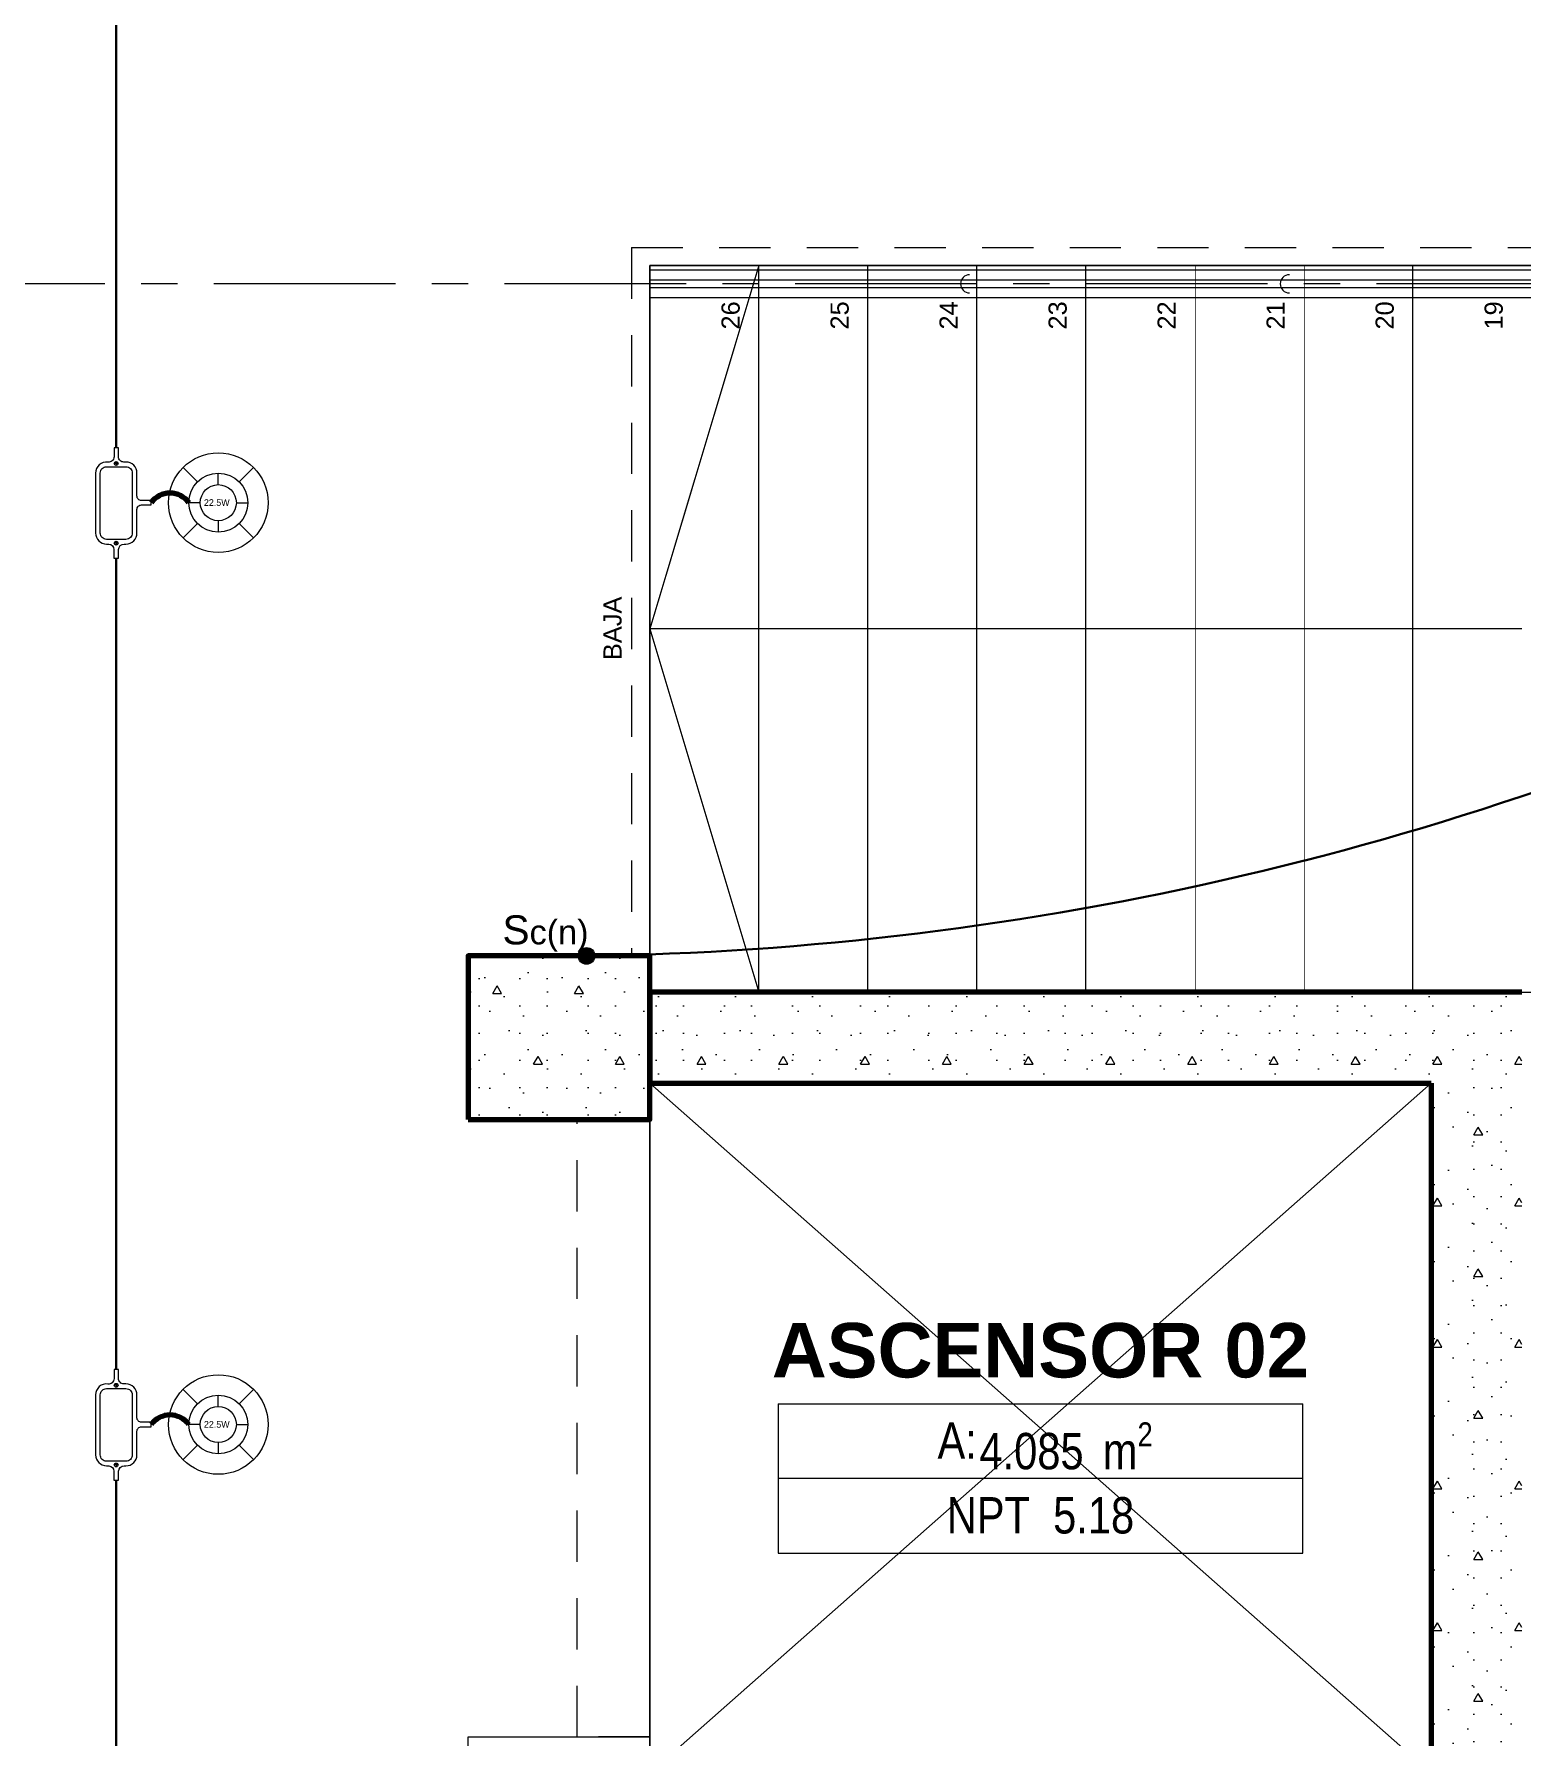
# Model space of a CAD drawing. Header units: inches. Extents: x -38 to 5698, y -33 to 92.
# Drawn here: x 137.475 to 141.57, y 22.7 to 27.388 of the extents above; entities that cross this region are included whole.
import ezdxf
from ezdxf.lldxf.tags import DXFTag

# ---------------------------------------------------------------- set-up
doc = ezdxf.new("R2010")
doc.units = ezdxf.units.IN
doc.header["$MEASUREMENT"] = 0
doc.set_wipeout_variables(frame=1)
for name, pattern in [('ACAD_ISO04W100', [30, 24, -3, 0, -3]), ('CONTINUA', [0]), ('Hidden Line', [0.195611, 0.141111, -0.0545]), ('Línea Oculta', [0.195611, 0.141111, -0.0545]), ('Punto & Raya', [0.65, 0.5, -0.075, 0, -0.075]), ('Raya Pequeña', [0.141111, 0.070556, -0.070556]), ('Rayas', [0.282222, 0.141111, -0.141111]), ('Wipeout_Contour', [1, 0, -1])]:
    doc.linetypes.add(name, pattern=pattern)
for name, color, linetype, lineweight in [('00 IE CKTO TOMAS', 111, 'Rayas', 18), ('01 IE LUM LED EMP DN570B', 3, 'Continuous', 13), ('ALUMBRADO_CONDUIT', 30, 'CONDUIT1', 30), ('ALUMBRADO_PVC', 6, 'PVC1', 30), ('Bancas', 1, 'Continuous', 13), ('Cable Alumbrado', 150, 'Continuous', 30), ('CABLEADO EXT.', 3, 'PVCSUBT', 30), ('Simb_Alumbrado', 140, 'CONTINUA', 30)]:
    doc.layers.add(name, color=color, linetype=linetype, lineweight=lineweight)
for name, color, linetype in [('02 _ ARQ _ ALB _ Ejes Generales', 7, 'Continuous'), ('02 _ ARQ _ ZON _ Espacio.3D', 7, 'Continuous'), ('08 _ STR _ EXT _ 06 Columnas', 7, 'Continuous'), ('08 _ STR _ EXT _ 07 Losa Aligerada', 7, 'Continuous'), ('08 _ STR _ EXT _ 09 Vigas', 7, 'Continuous'), ('08 _ STR _ EXT _ 11 Escaleras', 7, 'Continuous'), ('08 _ STR _ EXT _ 12 Ascensor', 7, 'Continuous'), ('Dibujo 2D - General', 7, 'Continuous'), ('Interior - CIELO RASSO', 7, 'Continuous'), ('Interior - Escaleras & Barandillas', 7, 'Continuous')]:
    doc.layers.add(name, color=color, linetype=linetype)
doc.styles.add('Annotative', font='arial.ttf')
doc.styles.add('Estilo_Generado_3', font='arial.ttf')
doc.styles.add('Estilo_Generado_8', font='arialbd.ttf')
doc.styles.add('Estilo_Generado_9', font='ARIALN.TTF')
doc.styles.add('{18b73a54-fa43-428c-adcb-c1c7bbdf2c84}', font='Simplex.shx')
tags = doc.linetypes.add('CONDUIT1', pattern='A,1,-0.19772,["con",{18b73a54-fa43-428c-adcb-c1c7bbdf2c84},S=0.2,R=0,X=0,Y=-0.065594],-0.593642', length=1.791362).pattern_tags.tags
tags[6] = DXFTag(74, 10)
tags = doc.linetypes.add('PVC1', pattern='A,1,-0.19772,["PVC",{18b73a54-fa43-428c-adcb-c1c7bbdf2c84},S=0.13,R=0,X=0,Y=-0.061851],-0.507647', length=1.705367).pattern_tags.tags
tags[6] = DXFTag(74, 10)
tags = doc.linetypes.add('PVCSUBT', pattern='A,0.6,-0.3,0.6,-0.075691,["PVC",Standard,S=0.2,R=0,X=0,Y=-0.093724],-0.621005', length=2.196696).pattern_tags.tags
tags[10] = DXFTag(74, 10)
pattern_1 = [(0, (92.5, 3e-09), (0, 0.3897114), [0.024375, -0.200625]), (0, (92.6125, 0.19486), (0, 0.3897114), [0.024375, -0.200625]), (60, (92.5, 3e-09), (-0.3375, 0.1948557), [0.024375, -0.200625]), (60, (92.725, 3e-09), (-0.3375, 0.1948557), [0.024375, -0.200625]), (120, (92.5244, 3e-09), (0.3375, 0.1948557), [0.024375, -0.200625]), (120, (92.7494, 3e-09), (0.3375, 0.1948557), [0.024375, -0.200625]), (0, (92.500015, 0.0375), (0, 0.075), [0, -0.075, 0, -0.1125]), (45, (92.537515, 0.0375), (-0.05303301, 0.05303301), [0, -0.05625, 0, -0.09375])]

# ---------------------------------------------------------------- blocks, each defined once
blk = doc.blocks.new('LUMINARIA 2')
at = {"layer": '01 IE LUM LED EMP DN570B'}
for p, q in [((-0.0939, 0.0936), (-0.1589, 0.1584)), ((0.0939, 0.0936), (0.1589, 0.1584)), ((-0.0939, -0.0936), (-0.1589, -0.1584)), ((0.0939, -0.0936), (0.1589, -0.1584))]:
    blk.add_line(p, q, dxfattribs=at)
at = {"layer": '01 IE LUM LED EMP DN570B', "ltscale": 0.4}
for p, q in [((0, 0.0813), (0, 0.1326)), ((-0.0813, 0), (-0.1326, 0)), ((0.0813, 0), (0.1326, 0)), ((0, -0.0813), (0, -0.1326))]:
    blk.add_line(p, q, dxfattribs=at)
at = {"layer": '01 IE LUM LED EMP DN570B'}
for radius in [0.2244, 0.1326]:
    blk.add_circle((0, 0), radius, dxfattribs=at)
at = {"layer": '01 IE LUM LED EMP DN570B', "ltscale": 0.4}
blk.add_circle((0, 0), 0.0813, dxfattribs=at)
at = {"layer": '01 IE LUM LED EMP DN570B', "color": 8, "linetype": 'ByBlock', "lineweight": 80, "insert": (-0.0649, 0.0156), "char_height": 0.03, "width": 0.178585, "attachment_point": 1}
blk.add_mtext('{\\C3;22.5W}', dxfattribs=at)
blk = doc.blocks.new('oval t')
at = {"layer": 'Simb_Alumbrado', "lineweight": 13}
blk.add_lwpolyline([(0.0141, 0.0102, -0.414214), (0.0041, 0.0202), (0.0041, 0.0416), (-0.0056, 0.0416), (-0.0056, 0.0202, -0.414214), (-0.0156, 0.0102), (-0.0659, 0.0102, 0.414214), (-0.0899, -0.0138), (-0.0899, -0.0183, -0.414214), (-0.1019, -0.0303), (-0.1213, -0.0303), (-0.1213, -0.04), (-0.1016, -0.04, -0.451917), (-0.0897, -0.0535, 0.451917), (-0.0659, -0.0805), (0.0659, -0.0805, 0.414214), (0.0899, -0.0566), (0.0899, -0.0512, -0.398753), (0.1019, -0.0401), (0.1213, -0.0401), (0.1213, -0.0304), (0.1019, -0.0304, -0.368669), (0.0899, -0.0176), (0.0899, -0.0138, 0.414214), (0.0659, 0.0102), (0.0141, 0.0102)], format="xyb", dxfattribs=at)
blk.add_lwpolyline([(-0.0659, 0), (0.0659, 0, -0.414214), (0.0797, -0.0138), (0.0797, -0.0566, -0.414214), (0.0659, -0.0703), (-0.0659, -0.0703, -0.414214), (-0.0797, -0.0566), (-0.0797, -0.0138, -0.414214)], format="xyb", close=True, dxfattribs=at)
for points in [[(-0.0911, -0.0352), (-0.0828, -0.0352)], [(-0.0869, -0.031), (-0.0869, -0.0394)], [(0.0837, -0.0352), (0.0921, -0.0352)], [(0.0879, -0.031), (0.0879, -0.0394)]]:
    blk.add_lwpolyline(points, dxfattribs=at)
for centre in [(-0.0869, -0.0352), (0.0879, -0.0352)]:
    blk.add_circle(centre, 0.00419, dxfattribs=at)
blk = doc.blocks.new('ii3t')
at = {"layer": 'Simb_Alumbrado', "lineweight": 5}
h = blk.add_hatch(color=3, dxfattribs=at)
edge = h.paths.add_edge_path()
edge.add_arc((0, 0), 0.0164, 0, 360)
blk.add_circle((0, 0), 0.0164, dxfattribs=at)

msp = doc.modelspace()

# ---------------------------------------------------------------- hatches: boundary and pattern name
at = {"layer": '08 _ STR _ EXT _ 12 Ascensor', "linetype": 'Continuous', "lineweight": 9}
h = msp.add_hatch(dxfattribs=at)
h.set_pattern_fill('HORMIGÓN_EN_MASA_0002', style=0, pattern_type=2)
h.set_pattern_definition(pattern_1)
h.paths.add_polyline_path([(141.32, 24.5), (141.32, 22.6), (141.57, 22.6), (141.57, 24.5)])

# ---------------------------------------------------------------- linework, layer by layer
at = {"layer": '02 _ ARQ _ ZON _ Espacio.3D', "color": 252, "linetype": 'Continuous', "lineweight": 13}
for p, q in [((139.523, 23.6174), (139.523, 23.2057)), ((139.523, 23.6174), (140.9671, 23.6174)), ((140.9671, 23.2057), (140.9671, 23.6174)), ((140.9671, 23.4116), (139.523, 23.4116)), ((139.523, 23.2057), (140.9671, 23.2057))]:
    msp.add_line(p, q, dxfattribs=at)
at = {"layer": '02 _ ARQ _ ZON _ Espacio.3D', "color": 254, "linetype": 'Continuous', "lineweight": 0, "flags": 128}
msp.add_lwpolyline([(140.82, 15.1499), (140.8204, 17.1), (140.32, 17.1), (140.32, 19.05), (138.17, 19.05), (138.17, 20.35), (139.17, 20.35), (139.17, 22.25), (138.67, 22.25), (138.67, 22.7), (139.17, 22.7), (139.17, 24.4), (138.67, 24.4), (138.67, 24.85), (139.17, 24.85), (139.17, 26.75), (143.57, 26.75), (143.57, 27), (143.92, 27), (143.92, 29.7)], dxfattribs=at)
at = {"layer": '02 _ ARQ _ ZON _ Espacio.3D', "color": 255, "linetype": 'Continuous', "lineweight": 0, "flags": 128}
msp.add_lwpolyline([(139.17, 22.6), (141.32, 22.6), (141.32, 24.5), (139.17, 24.5)], close=True, dxfattribs=at)
at = {"layer": '08 _ STR _ EXT _ 09 Vigas', "color": 251, "linetype": 'Hidden Line', "lineweight": 13}
for p, q in [((138.97, 22.7), (138.97, 24.4)), ((139.17, 24.4), (138.97, 24.4)), ((139.17, 22.7), (139.17, 24.4)), ((139.17, 22.7), (138.97, 22.7))]:
    msp.add_line(p, q, dxfattribs=at)
at = {"layer": '08 _ STR _ EXT _ 12 Ascensor', "color": 7, "linetype": 'Continuous', "lineweight": 80, "flags": 128}
for points in [[(139.17, 24.5), (141.32, 24.5)], [(141.32, 24.5), (141.32, 22.6)]]:
    msp.add_lwpolyline(points, dxfattribs=at)
at = {"layer": 'ALUMBRADO_CONDUIT', "color": 30, "lineweight": 30, "ltscale": 0.4, "true_color": 0xf26722}
for p, q in [((137.7016, 26.2486), (137.7016, 28.2578)), ((137.7016, 23.7111), (137.7016, 25.9444)), ((137.7016, 21.1736), (137.7015, 23.4069))]:
    msp.add_line(p, q, dxfattribs=at)
at = {"layer": 'CABLEADO EXT.', "color": 3, "lineweight": 80}
for centre in [(137.8497, 26.0598), (137.8497, 23.5223)]:
    msp.add_arc(centre, 0.0641, 36.0183, 143.9817, dxfattribs=at)
at = {"layer": 'Dibujo 2D - General', "color": 252, "linetype": 'Continuous', "lineweight": 9}
for p, q in [((139.17, 22.6), (141.32, 24.5)), ((141.32, 22.6), (139.17, 24.5))]:
    msp.add_line(p, q, dxfattribs=at)
at = {"layer": 'Interior - CIELO RASSO', "color": 251, "linetype": 'Línea Oculta', "lineweight": 13, "flags": 128}
for points in [[(139.12, 26.8), (142.81, 26.8)], [(139.12, 26.8), (139.12, 24.85)]]:
    msp.add_lwpolyline(points, dxfattribs=at)

# ---------------------------------------------------------------- block references
at = {"layer": '01 IE LUM LED EMP DN570B', "xscale": 0.6105334384153049, "yscale": 0.6105334384153049, "zscale": 0.6105334384153049}
for p in [(137.9825, 26.0975), (137.9825, 23.56)]:
    msp.add_blockref('LUMINARIA 2', p, dxfattribs=at)
at = {"layer": 'Bancas', "color": 252, "true_color": 0x939598, "xscale": 1.253906979044094, "yscale": 1.253906979044094, "zscale": 1.253906979044094, "rotation": 270}
for p in [(137.7457, 26.0965), (137.7457, 23.559)]:
    msp.add_blockref('oval t', p, dxfattribs=at)
at = {"layer": 'Cable Alumbrado', "lineweight": 0, "xscale": 1.404578189384958, "yscale": 1.404578189384958, "zscale": 1.404578189384958}
msp.add_blockref('ii3t', (138.9959, 24.85), dxfattribs=at)

# ---------------------------------------------------------------- texts
at = {"layer": '00 IE CKTO TOMAS', "insert": (138.7645, 24.8613), "char_height": 0.08, "width": 0.768045, "attachment_point": 7, "style": 'Annotative'}
msp.add_mtext('S{\\H0.84375x;c(n)}', dxfattribs=at)
at = {"layer": '02 _ ARQ _ ZON _ Espacio.3D', "color": 252, "lineweight": 25, "attachment_point": 2}
for s, insert, char_height, style in [('\\A1;{\\pqc;\\pt0;\\fArial|b1|i0|c0|p34;ASCENSOR 02}', (140.245, 23.8395), 0.15, 'Estilo_Generado_8'), ('\\A1;{\\pqc;\\pt0;\\fArial Narrow|b0|i0|c0|p34;A: }', (140.0159, 23.5656), 0.1, 'Estilo_Generado_9'), ('\\A1;{\\pqc;\\pt0,0.3;\\fArial Narrow|b0|i0|c0|p34;4.085\\fArial Narrow|b0|i0|c0|p34;\\A1{\\H.66x;\\S^  ;}\\fArial Narrow|b0|i0|c0|p34; m\\fArial Narrow|b0|i0|c0|p34;\\A1{\\H.66x;\\S2^  ;}}', (140.3156, 23.566), 0.1, 'Estilo_Generado_9'), ('\\A1;{\\pqc;\\pt0;\\fArial Narrow|b0|i0|c0|p34;NPT  5.18}', (140.245, 23.3601), 0.1, 'Estilo_Generado_9')]:
    msp.add_mtext(s, dxfattribs=dict(at, insert=insert, char_height=char_height, style=style))
at = {"layer": '08 _ STR _ EXT _ 11 Escaleras', "color": 161, "lineweight": 13, "insert": (139.0676, 25.6643), "char_height": 0.05, "attachment_point": 4, "rotation": 90, "style": 'Estilo_Generado_3'}
msp.add_mtext('\\A1;{\\pql;\\fArial|b0|i0|c0|p34;BAJA}', dxfattribs=at)

# ---------------------------------------------------------------- next in the draw order: wipeouts: each hides what was drawn before it
at = {"color": 254, "linetype": 'Wipeout_Contour', "lineweight": 0, "ltscale": 3409.275166}
msp.add_wipeout([(141.57, 26.75), (139.17, 26.75), (139.17, 24.75), (141.57, 24.75)], dxfattribs=at).dxf.layer = '08 _ STR _ EXT _ 11 Escaleras'

# ---------------------------------------------------------------- next in the draw order: linework, layer by layer
at = {"layer": '08 _ STR _ EXT _ 11 Escaleras', "color": 161, "linetype": 'Continuous', "lineweight": 13}
for p, q in [((141.57, 26.75), (139.17, 26.75)), ((139.17, 26.75), (139.17, 24.75)), ((139.17, 24.75), (143.57, 24.75))]:
    msp.add_line(p, q, dxfattribs=at)
at = {"layer": '08 _ STR _ EXT _ 11 Escaleras', "color": 161, "linetype": 'Raya Pequeña', "lineweight": 13}
msp.add_line((141.4316, 24.75), (141.4316, 26.75), dxfattribs=at)

# ---------------------------------------------------------------- next in the draw order: wipeouts: each hides what was drawn before it
at = {"color": 254, "linetype": 'Wipeout_Contour', "lineweight": 0, "ltscale": 3413.473318}
msp.add_wipeout([(141.57, 26.75), (141.27, 26.75), (141.27, 24.75), (141.57, 24.75)], dxfattribs=at).dxf.layer = '08 _ STR _ EXT _ 11 Escaleras'

# ---------------------------------------------------------------- next in the draw order: linework, layer by layer
at = {"layer": '08 _ STR _ EXT _ 11 Escaleras', "color": 167, "linetype": 'Continuous', "lineweight": 18}
msp.add_line((141.27, 26.75), (141.27, 24.75), dxfattribs=at)

# ---------------------------------------------------------------- next in the draw order: wipeouts: each hides what was drawn before it
at = {"color": 254, "linetype": 'Wipeout_Contour', "lineweight": 0, "ltscale": 3412.273866}
msp.add_wipeout([(141.27, 26.75), (140.97, 26.75), (140.97, 24.75), (141.27, 24.75)], dxfattribs=at).dxf.layer = '08 _ STR _ EXT _ 11 Escaleras'

# ---------------------------------------------------------------- next in the draw order: wipeouts: each hides what was drawn before it
at = {"color": 254, "linetype": 'Wipeout_Contour', "lineweight": 0, "ltscale": 3411.074414}
msp.add_wipeout([(140.97, 26.75), (140.67, 26.75), (140.67, 24.75), (140.97, 24.75)], dxfattribs=at).dxf.layer = '08 _ STR _ EXT _ 11 Escaleras'

# ---------------------------------------------------------------- next in the draw order: linework, layer by layer
at = {"layer": '08 _ STR _ EXT _ 11 Escaleras', "color": 167, "linetype": 'Continuous', "lineweight": 18}
for p, q in [((140.67, 26.75), (140.67, 24.75)), ((140.97, 24.75), (140.97, 26.75))]:
    msp.add_line(p, q, dxfattribs=at)

# ---------------------------------------------------------------- next in the draw order: wipeouts: each hides what was drawn before it
at = {"color": 254, "linetype": 'Wipeout_Contour', "lineweight": 0, "ltscale": 3409.874963}
msp.add_wipeout([(140.67, 26.75), (140.37, 26.75), (140.37, 24.75), (140.67, 24.75)], dxfattribs=at).dxf.layer = '08 _ STR _ EXT _ 11 Escaleras'

# ---------------------------------------------------------------- next in the draw order: linework, layer by layer
at = {"layer": '08 _ STR _ EXT _ 11 Escaleras', "color": 167, "linetype": 'Continuous', "lineweight": 18}
msp.add_line((143.57, 26.75), (140.37, 26.75), dxfattribs=at)

# ---------------------------------------------------------------- next in the draw order: wipeouts: each hides what was drawn before it
at = {"color": 254, "linetype": 'Wipeout_Contour', "lineweight": 0, "ltscale": 3408.675511}
msp.add_wipeout([(140.07, 26.75), (140.07, 24.75), (140.37, 24.75), (140.37, 26.75)], dxfattribs=at).dxf.layer = '08 _ STR _ EXT _ 11 Escaleras'

# ---------------------------------------------------------------- next in the draw order: linework, layer by layer
at = {"layer": '08 _ STR _ EXT _ 11 Escaleras', "color": 167, "linetype": 'Continuous', "lineweight": 18}
for p, q in [((140.37, 26.75), (140.07, 26.75)), ((140.07, 26.75), (140.07, 24.75)), ((140.37, 24.75), (140.37, 26.75))]:
    msp.add_line(p, q, dxfattribs=at)

# ---------------------------------------------------------------- next in the draw order: wipeouts: each hides what was drawn before it
at = {"color": 254, "linetype": 'Wipeout_Contour', "lineweight": 0, "ltscale": 3407.476061}
msp.add_wipeout([(140.07, 26.75), (139.77, 26.75), (139.77, 24.75), (140.07, 24.75)], dxfattribs=at).dxf.layer = '08 _ STR _ EXT _ 11 Escaleras'

# ---------------------------------------------------------------- next in the draw order: linework, layer by layer
at = {"layer": '08 _ STR _ EXT _ 11 Escaleras', "color": 167, "linetype": 'Continuous', "lineweight": 18}
msp.add_line((139.77, 26.75), (139.77, 24.75), dxfattribs=at)

# ---------------------------------------------------------------- next in the draw order: wipeouts: each hides what was drawn before it
at = {"color": 254, "linetype": 'Wipeout_Contour', "lineweight": 0, "ltscale": 3406.27661}
msp.add_wipeout([(139.77, 26.75), (139.47, 26.75), (139.47, 24.75), (139.77, 24.75)], dxfattribs=at).dxf.layer = '08 _ STR _ EXT _ 11 Escaleras'

# ---------------------------------------------------------------- next in the draw order: wipeouts: each hides what was drawn before it
at = {"color": 254, "linetype": 'Wipeout_Contour', "lineweight": 0, "ltscale": 3405.07716}
msp.add_wipeout([(139.47, 26.75), (139.17, 26.75), (139.17, 24.75), (139.47, 24.75)], dxfattribs=at).dxf.layer = '08 _ STR _ EXT _ 11 Escaleras'

# ---------------------------------------------------------------- next in the draw order: linework, layer by layer
at = {"layer": '08 _ STR _ EXT _ 11 Escaleras', "color": 167, "linetype": 'Continuous', "lineweight": 18}
for p, q in [((140.07, 26.75), (139.17, 26.75)), ((139.17, 26.75), (139.17, 24.75)), ((139.47, 26.75), (139.17, 25.75)), ((139.47, 24.75), (139.47, 26.75)), ((141.57, 25.75), (139.17, 25.75)), ((139.17, 25.75), (139.47, 24.75)), ((139.17, 24.75), (143.57, 24.75))]:
    msp.add_line(p, q, dxfattribs=at)

# ---------------------------------------------------------------- next in the draw order: wipeouts: each hides what was drawn before it
at = {"color": 254, "linetype": 'Wipeout_Contour', "lineweight": 0, "ltscale": 3413.473319}
msp.add_wipeout([(141.27, 26.75), (141.27, 24.75), (141.57, 24.75), (141.57, 26.75)], dxfattribs=at).dxf.layer = '08 _ STR _ EXT _ 11 Escaleras'

# ---------------------------------------------------------------- next in the draw order: hatches: boundary and pattern name
at = {"layer": '08 _ STR _ EXT _ 12 Ascensor', "linetype": 'Continuous', "lineweight": 9}
h = msp.add_hatch(dxfattribs=at)
h.set_pattern_fill('HORMIGÓN_EN_MASA_0002', style=0, pattern_type=2)
h.set_pattern_definition(pattern_1)
h.paths.add_polyline_path([(141.32, 24.5), (141.57, 24.75), (141.32, 24.75)])
h = msp.add_hatch(dxfattribs=at)
h.set_pattern_fill('HORMIGÓN_EN_MASA_0002', style=0, pattern_type=2)
h.set_pattern_definition(pattern_1)
h.paths.add_polyline_path([(141.32, 24.5), (141.57, 24.5), (141.57, 24.75)])

# ---------------------------------------------------------------- next in the draw order: texts
at = {"layer": '08 _ STR _ EXT _ 11 Escaleras', "color": 161, "lineweight": 13, "insert": (141.4926, 26.5741), "char_height": 0.05, "attachment_point": 4, "rotation": 90, "style": 'Estilo_Generado_3'}
msp.add_mtext('\\A1;{\\pql;\\fArial|b0|i0|c0|p34;19}', dxfattribs=at)

# ---------------------------------------------------------------- next in the draw order: wipeouts: each hides what was drawn before it
at = {"color": 254, "linetype": 'Wipeout_Contour', "lineweight": 0, "ltscale": 3412.273866}
msp.add_wipeout([(140.97, 26.75), (140.97, 24.75), (141.27, 24.75), (141.27, 26.75)], dxfattribs=at).dxf.layer = '08 _ STR _ EXT _ 11 Escaleras'

# ---------------------------------------------------------------- next in the draw order: linework, layer by layer
at = {"layer": '08 _ STR _ EXT _ 11 Escaleras', "color": 161, "linetype": 'ACAD_ISO04W100', "lineweight": 13}
for p, q in [((140.97, 26.75), (140.97, 24.75)), ((141.27, 24.75), (141.27, 26.75))]:
    msp.add_line(p, q, dxfattribs=at)

# ---------------------------------------------------------------- next in the draw order: texts
at = {"layer": '08 _ STR _ EXT _ 11 Escaleras', "color": 161, "lineweight": 13, "insert": (141.1926, 26.5741), "char_height": 0.05, "attachment_point": 4, "rotation": 90, "style": 'Estilo_Generado_3'}
msp.add_mtext('\\A1;{\\pql;\\fArial|b0|i0|c0|p34;20}', dxfattribs=at)

# ---------------------------------------------------------------- next in the draw order: wipeouts: each hides what was drawn before it
at = {"color": 254, "linetype": 'Wipeout_Contour', "lineweight": 0, "ltscale": 3411.074414}
msp.add_wipeout([(140.67, 26.75), (140.67, 24.75), (140.97, 24.75), (140.97, 26.75)], dxfattribs=at).dxf.layer = '08 _ STR _ EXT _ 11 Escaleras'

# ---------------------------------------------------------------- next in the draw order: linework, layer by layer
at = {"layer": '08 _ STR _ EXT _ 11 Escaleras', "color": 161, "linetype": 'ACAD_ISO04W100', "lineweight": 13}
msp.add_line((140.67, 26.75), (140.67, 24.75), dxfattribs=at)
at = {"layer": 'Interior - Escaleras & Barandillas', "color": 161, "linetype": 'Continuous', "lineweight": 13, "flags": 128}
msp.add_lwpolyline([(140.93, 26.725, 1), (140.93, 26.675, 1)], format="xyb", dxfattribs=at)

# ---------------------------------------------------------------- next in the draw order: texts
at = {"layer": '08 _ STR _ EXT _ 11 Escaleras', "color": 161, "lineweight": 13, "insert": (140.8922, 26.5741), "char_height": 0.05, "attachment_point": 4, "rotation": 90, "style": 'Estilo_Generado_3'}
msp.add_mtext('\\A1;{\\pql;\\fArial|b0|i0|c0|p34;21}', dxfattribs=at)

# ---------------------------------------------------------------- next in the draw order: wipeouts: each hides what was drawn before it
at = {"color": 254, "linetype": 'Wipeout_Contour', "lineweight": 0, "ltscale": 3409.874963}
msp.add_wipeout([(140.37, 24.75), (140.67, 24.75), (140.67, 26.75), (140.37, 26.75)], dxfattribs=at).dxf.layer = '08 _ STR _ EXT _ 11 Escaleras'

# ---------------------------------------------------------------- next in the draw order: texts
at = {"layer": '08 _ STR _ EXT _ 11 Escaleras', "color": 161, "lineweight": 13, "insert": (140.5922, 26.5741), "char_height": 0.05, "attachment_point": 4, "rotation": 90, "style": 'Estilo_Generado_3'}
msp.add_mtext('\\A1;{\\pql;\\fArial|b0|i0|c0|p34;22}', dxfattribs=at)

# ---------------------------------------------------------------- next in the draw order: wipeouts: each hides what was drawn before it
at = {"color": 254, "linetype": 'Wipeout_Contour', "lineweight": 0, "ltscale": 3408.675511}
msp.add_wipeout([(140.07, 24.75), (140.37, 24.75), (140.37, 26.75), (140.07, 26.75)], dxfattribs=at).dxf.layer = '08 _ STR _ EXT _ 11 Escaleras'

# ---------------------------------------------------------------- next in the draw order: linework, layer by layer
at = {"layer": '08 _ STR _ EXT _ 11 Escaleras', "color": 161, "linetype": 'ACAD_ISO04W100', "lineweight": 13}
msp.add_line((140.37, 24.75), (140.37, 26.75), dxfattribs=at)

# ---------------------------------------------------------------- next in the draw order: texts
at = {"layer": '08 _ STR _ EXT _ 11 Escaleras', "color": 161, "lineweight": 13, "insert": (140.2926, 26.5741), "char_height": 0.05, "attachment_point": 4, "rotation": 90, "style": 'Estilo_Generado_3'}
msp.add_mtext('\\A1;{\\pql;\\fArial|b0|i0|c0|p34;23}', dxfattribs=at)

# ---------------------------------------------------------------- next in the draw order: wipeouts: each hides what was drawn before it
at = {"color": 254, "linetype": 'Wipeout_Contour', "lineweight": 0, "ltscale": 3407.47606}
msp.add_wipeout([(139.77, 24.75), (140.07, 24.75), (140.07, 26.75), (139.77, 26.75)], dxfattribs=at).dxf.layer = '08 _ STR _ EXT _ 11 Escaleras'

# ---------------------------------------------------------------- next in the draw order: linework, layer by layer
at = {"layer": '08 _ STR _ EXT _ 11 Escaleras', "color": 161, "linetype": 'ACAD_ISO04W100', "lineweight": 13}
msp.add_line((140.07, 24.75), (140.07, 26.75), dxfattribs=at)
at = {"layer": 'Interior - Escaleras & Barandillas', "color": 161, "linetype": 'Continuous', "lineweight": 13, "flags": 128}
msp.add_lwpolyline([(140.05, 26.725, 1), (140.05, 26.675, 1)], format="xyb", dxfattribs=at)

# ---------------------------------------------------------------- next in the draw order: texts
at = {"layer": '08 _ STR _ EXT _ 11 Escaleras', "color": 161, "lineweight": 13, "insert": (139.9922, 26.5741), "char_height": 0.05, "attachment_point": 4, "rotation": 90, "style": 'Estilo_Generado_3'}
msp.add_mtext('\\A1;{\\pql;\\fArial|b0|i0|c0|p34;24}', dxfattribs=at)

# ---------------------------------------------------------------- next in the draw order: wipeouts: each hides what was drawn before it
at = {"color": 254, "linetype": 'Wipeout_Contour', "lineweight": 0, "ltscale": 3406.27661}
msp.add_wipeout([(139.47, 24.75), (139.77, 24.75), (139.77, 26.75), (139.47, 26.75)], dxfattribs=at).dxf.layer = '08 _ STR _ EXT _ 11 Escaleras'

# ---------------------------------------------------------------- next in the draw order: linework, layer by layer
at = {"layer": '08 _ STR _ EXT _ 11 Escaleras', "color": 161, "linetype": 'ACAD_ISO04W100', "lineweight": 13}
msp.add_line((139.77, 24.75), (139.77, 26.75), dxfattribs=at)

# ---------------------------------------------------------------- next in the draw order: texts
at = {"layer": '08 _ STR _ EXT _ 11 Escaleras', "color": 161, "lineweight": 13, "insert": (139.6926, 26.5741), "char_height": 0.05, "attachment_point": 4, "rotation": 90, "style": 'Estilo_Generado_3'}
msp.add_mtext('\\A1;{\\pql;\\fArial|b0|i0|c0|p34;25}', dxfattribs=at)

# ---------------------------------------------------------------- next in the draw order: wipeouts: each hides what was drawn before it
at = {"color": 254, "linetype": 'Wipeout_Contour', "lineweight": 0, "ltscale": 3405.07716}
msp.add_wipeout([(139.17, 24.75), (139.47, 24.75), (139.47, 26.75), (139.17, 26.75)], dxfattribs=at).dxf.layer = '08 _ STR _ EXT _ 11 Escaleras'

# ---------------------------------------------------------------- next in the draw order: hatches: boundary and pattern name
at = {"layer": '08 _ STR _ EXT _ 06 Columnas', "linetype": 'Continuous', "lineweight": 9}
h = msp.add_hatch(dxfattribs=at)
h.set_pattern_fill('HORMIGÓN_EN_MASA_0002', style=0, pattern_type=2)
h.set_pattern_definition(pattern_1)
h.paths.add_polyline_path([(138.67, 24.4), (139.17, 24.4), (139.17, 24.85), (138.67, 24.85)])
at = {"layer": '08 _ STR _ EXT _ 12 Ascensor', "linetype": 'Continuous', "lineweight": 9}
h = msp.add_hatch(dxfattribs=at)
h.set_pattern_fill('HORMIGÓN_EN_MASA_0002', style=0, pattern_type=2)
h.set_pattern_definition(pattern_1)
h.paths.add_polyline_path([(141.32, 24.75), (139.17, 24.75), (139.17, 24.5), (141.32, 24.5)])

# ---------------------------------------------------------------- next in the draw order: linework, layer by layer
at = {"layer": '02 _ ARQ _ ALB _ Ejes Generales', "color": 251, "linetype": 'Punto & Raya', "lineweight": 13}
msp.add_line((148.07, 26.7), (135.2385, 26.7), dxfattribs=at)
at = {"layer": '08 _ STR _ EXT _ 06 Columnas', "color": 7, "linetype": 'Continuous', "lineweight": 80, "flags": 128}
msp.add_lwpolyline([(138.67, 24.4), (139.17, 24.4), (139.17, 24.85), (138.67, 24.85)], close=True, dxfattribs=at)
at = {"layer": '08 _ STR _ EXT _ 07 Losa Aligerada', "color": 254, "linetype": 'Continuous', "lineweight": 18, "flags": 128}
msp.add_lwpolyline([(145.42, 14.9999), (144.07, 14.9999), (144.07, 18.1001), (144.07, 18.1001), (144.07, 20.35), (139.17, 20.35), (139.17, 22.35), (139.17, 22.6), (139.17, 24.5), (139.17, 24.75), (139.17, 26.75), (144.07, 26.75), (144.07, 29.7), (144.07, 29.7)], dxfattribs=at)
at = {"layer": '08 _ STR _ EXT _ 11 Escaleras', "color": 161, "linetype": 'ACAD_ISO04W100', "lineweight": 13}
for p, q in [((143.57, 26.75), (139.17, 26.75)), ((139.17, 26.75), (139.17, 24.75)), ((139.47, 26.75), (139.17, 25.75)), ((139.47, 24.75), (139.47, 26.75)), ((141.57, 25.75), (139.17, 25.75)), ((139.17, 25.75), (139.47, 24.75)), ((139.17, 24.75), (143.57, 24.75))]:
    msp.add_line(p, q, dxfattribs=at)
at = {"layer": '08 _ STR _ EXT _ 12 Ascensor', "color": 7, "linetype": 'Continuous', "lineweight": 80}
msp.add_line((141.57, 24.75), (139.17, 24.75), dxfattribs=at)
at = {"layer": '08 _ STR _ EXT _ 12 Ascensor', "color": 7, "linetype": 'Continuous', "lineweight": 80, "flags": 128}
msp.add_lwpolyline([(139.17, 24.75), (139.17, 24.5)], dxfattribs=at)
at = {"layer": 'ALUMBRADO_PVC', "linetype": 'PVC1', "ltscale": 0.4}
msp.add_arc((138.8838, 33.2638), 8.4145, 270.76336, 295.59492, dxfattribs=at)
at = {"layer": 'Interior - CIELO RASSO', "color": 251, "linetype": 'Línea Oculta', "lineweight": 13, "flags": 128}
for points in [[(139.17, 24.85), (139.17, 26.75)], [(139.17, 26.75), (142.81, 26.75)]]:
    msp.add_lwpolyline(points, dxfattribs=at)
at = {"layer": 'Interior - Escaleras & Barandillas', "color": 161, "linetype": 'Continuous', "lineweight": 13, "flags": 128}
msp.add_lwpolyline([(143.57, 26.6625), (143.57, 26.7375), (139.17, 26.7375), (139.17, 26.6625)], close=True, dxfattribs=at)
for points in [[(143.57, 26.7098), (139.17, 26.7098)], [(139.17, 26.6903), (143.57, 26.6903)]]:
    msp.add_lwpolyline(points, dxfattribs=at)

# ---------------------------------------------------------------- next in the draw order: texts
at = {"layer": '08 _ STR _ EXT _ 11 Escaleras', "color": 161, "lineweight": 13, "insert": (139.3926, 26.5741), "char_height": 0.05, "attachment_point": 4, "rotation": 90, "style": 'Estilo_Generado_3'}
msp.add_mtext('\\A1;{\\pql;\\fArial|b0|i0|c0|p34;26}', dxfattribs=at)

doc.saveas('drawing.dxf')
